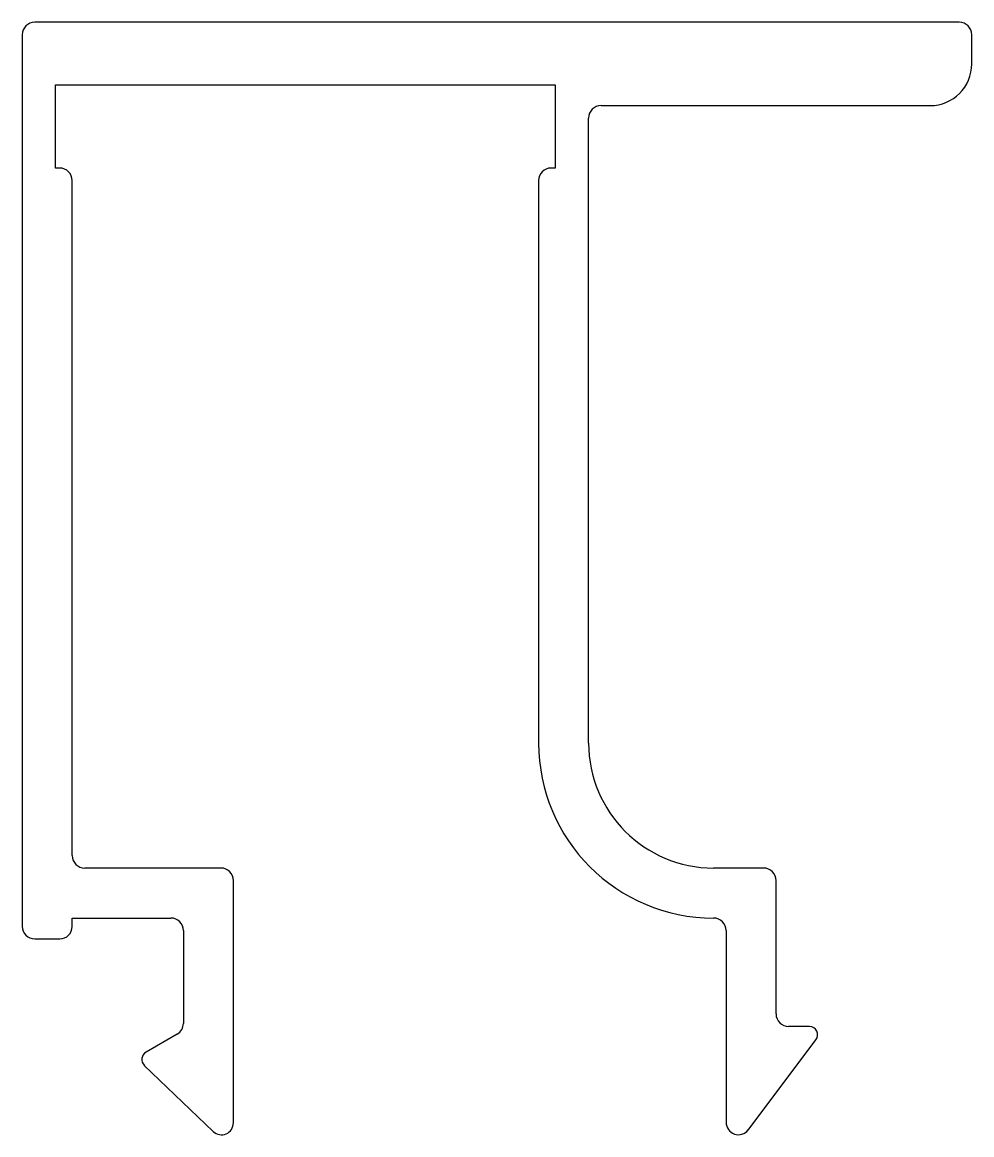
# Model space of a CAD drawing. Extents: x 2188.5 to 2211.3, y 919.5 to 946.2.
import ezdxf

# ---------------------------------------------------------------- set-up
doc = ezdxf.new("R2010")
doc.units = 0
doc.layers.get('0').update_dxf_attribs({"linetype": 'CONTINUOUS'})

msp = doc.modelspace()

# ---------------------------------------------------------------- linework, layer by layer
at = {"color": 0}
for p, q in [((2210.963, 946.188), (2188.763, 946.188)), ((2188.463, 945.888), (2188.463, 924.488)), ((2211.263, 945.188), (2211.263, 945.888)), ((2189.263, 944.688), (2201.263, 944.688)), ((2189.263, 942.688), (2189.263, 944.688)), ((2201.263, 944.688), (2201.263, 942.688)), ((2202.363, 944.188), (2210.263, 944.188)), ((2202.063, 928.888), (2202.063, 943.888)), ((2189.363, 942.688), (2189.263, 942.688)), ((2201.263, 942.688), (2201.163, 942.688)), ((2189.663, 926.188), (2189.663, 942.388)), ((2200.863, 942.388), (2200.863, 928.888)), ((2193.233, 925.888), (2189.963, 925.888)), ((2206.263, 925.888), (2205.063, 925.888)), ((2193.533, 919.773), (2193.533, 925.588)), ((2206.563, 922.388), (2206.563, 925.588)), ((2189.663, 924.488), (2189.663, 924.688)), ((2189.663, 924.688), (2192.033, 924.688)), ((2192.333, 924.388), (2192.333, 922.161)), ((2205.363, 924.388), (2205.363, 919.786)), ((2188.763, 924.188), (2189.363, 924.188)), ((2207.363, 922.088), (2206.863, 922.088)), ((2192.183, 921.901), (2191.437, 921.471)), ((2205.895, 919.601), (2207.52, 921.764)), ((2191.394, 921.15), (2193.049, 919.567))]:
    msp.add_line(p, q, dxfattribs=at)
for centre, radius, start, end in [((2188.763, 945.888), 0.3, 90, 180), ((2210.963, 945.888), 0.3, 360, 90), ((2210.263, 945.188), 1, 270, 0), ((2202.363, 943.888), 0.3, 90, 180), ((2189.363, 942.388), 0.3, 0, 90), ((2201.163, 942.388), 0.3, 90, 180), ((2205.063, 928.888), 4.2, 180, 270), ((2205.063, 928.888), 3, 180, 270), ((2189.963, 926.188), 0.3, 180, 270), ((2193.233, 925.588), 0.3, 0, 90), ((2206.263, 925.588), 0.3, 360, 90), ((2192.033, 924.388), 0.3, 360, 90), ((2205.063, 924.388), 0.3, 0, 90), ((2188.763, 924.488), 0.3, 180, 270), ((2189.363, 924.488), 0.3, 270, 0), ((2206.863, 922.388), 0.3, 180, 270), ((2192.033, 922.161), 0.3, 300, 360), ((2207.363, 921.888), 0.2, 321.7681, 90), ((2191.533, 921.295), 0.2, 118.3849, 226.2603), ((2193.247, 919.773), 0.286, 226.2603, 0), ((2205.661, 919.786), 0.298, 180, 321.7681)]:
    msp.add_arc(centre, radius, start, end, dxfattribs=at)

doc.saveas('drawing.dxf')
